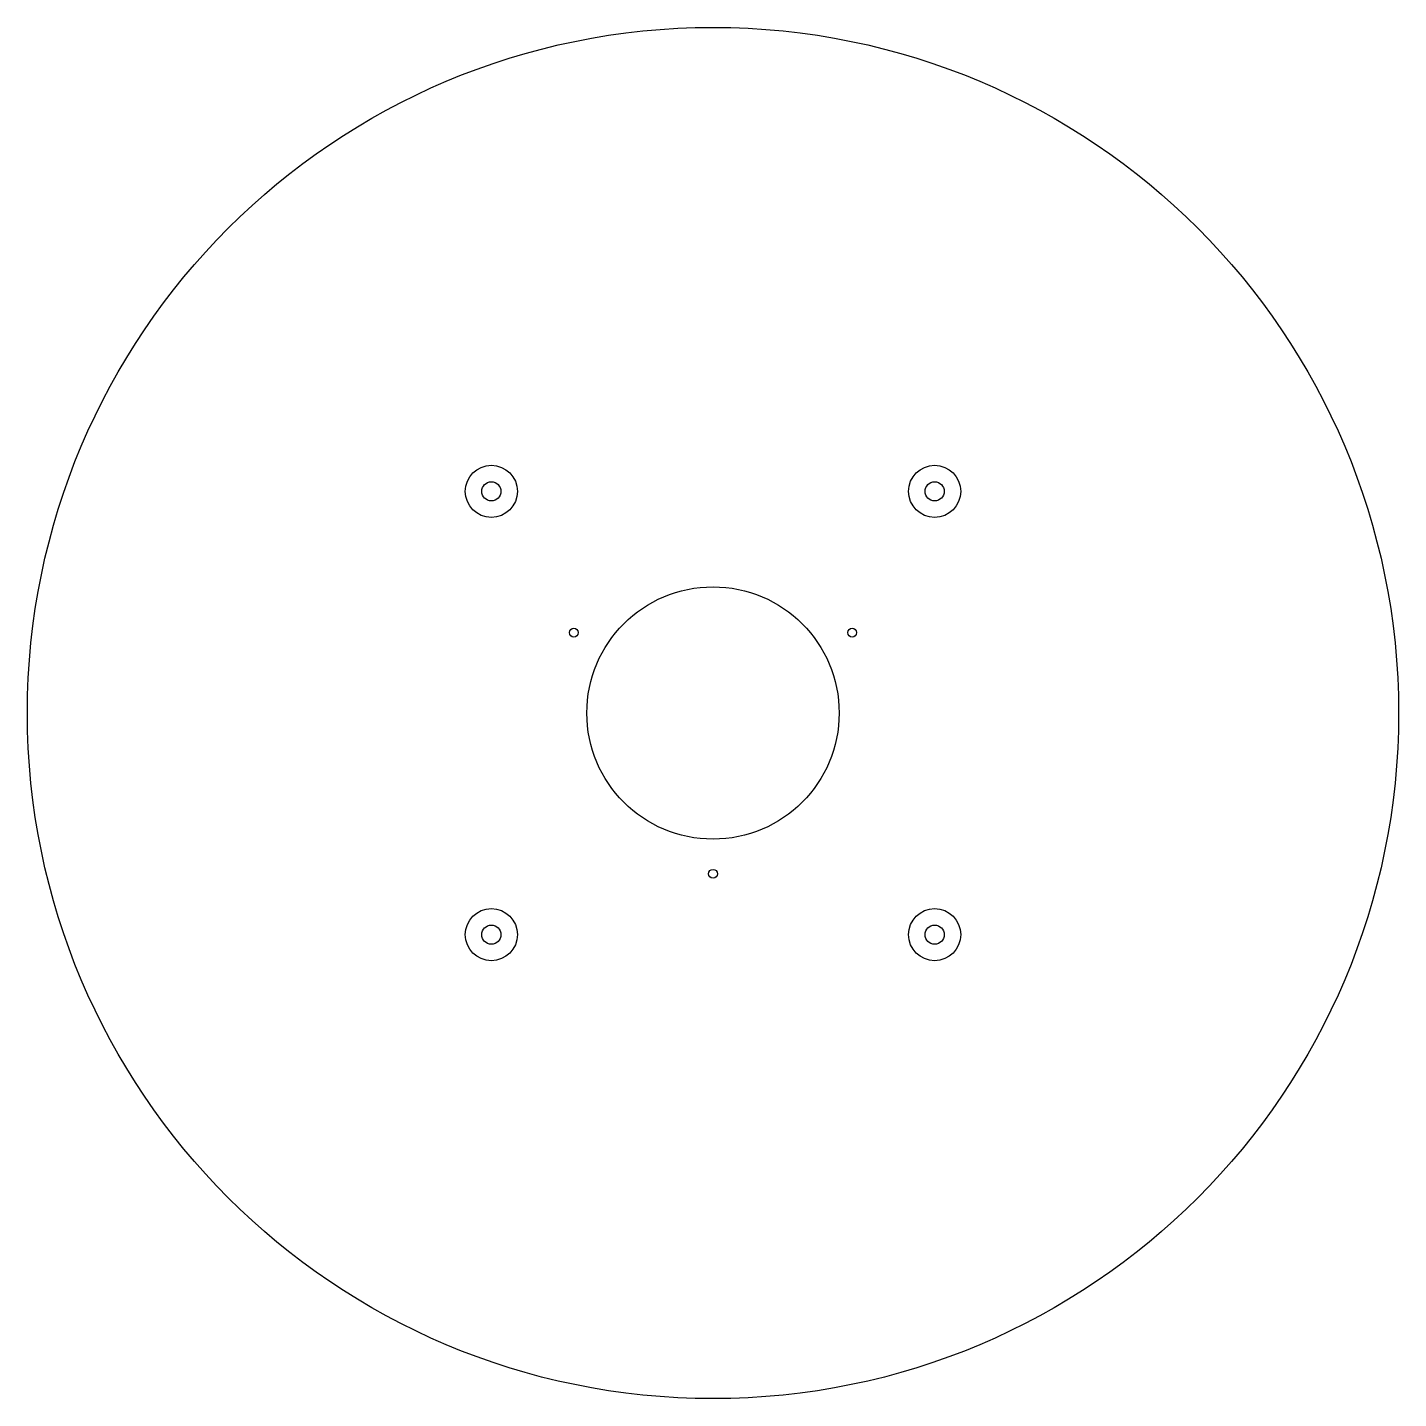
# Model space of a CAD drawing. Header units: centimetres. Extents: x -25 to 25, y -25.2 to 24.8.
import ezdxf

# ---------------------------------------------------------------- set-up
doc = ezdxf.new("R2010")
doc.units = ezdxf.units.CM
doc.header["$MEASUREMENT"] = 0

msp = doc.modelspace()

# ---------------------------------------------------------------- linework, layer by layer
for centre, radius in [((0, -0.159, -0.159), 25), ((-8.082, 7.923), 0.95), ((8.082, 7.923, -0.159), 0.95), ((-8.082, 7.923), 0.35), ((8.082, 7.923, -0.159), 0.35), ((0, -0.159, -0.159), 4.6), ((-5.075, 2.771, -0.159), 0.159), ((5.075, 2.771, -0.159), 0.159), ((0, -6.019, -0.159), 0.159), ((-8.082, -8.241, -0.159), 0.95), ((8.082, -8.241, -0.159), 0.95), ((-8.082, -8.241, -0.159), 0.35), ((8.082, -8.241, -0.159), 0.35)]:
    msp.add_circle(centre, radius)

doc.saveas('drawing.dxf')
